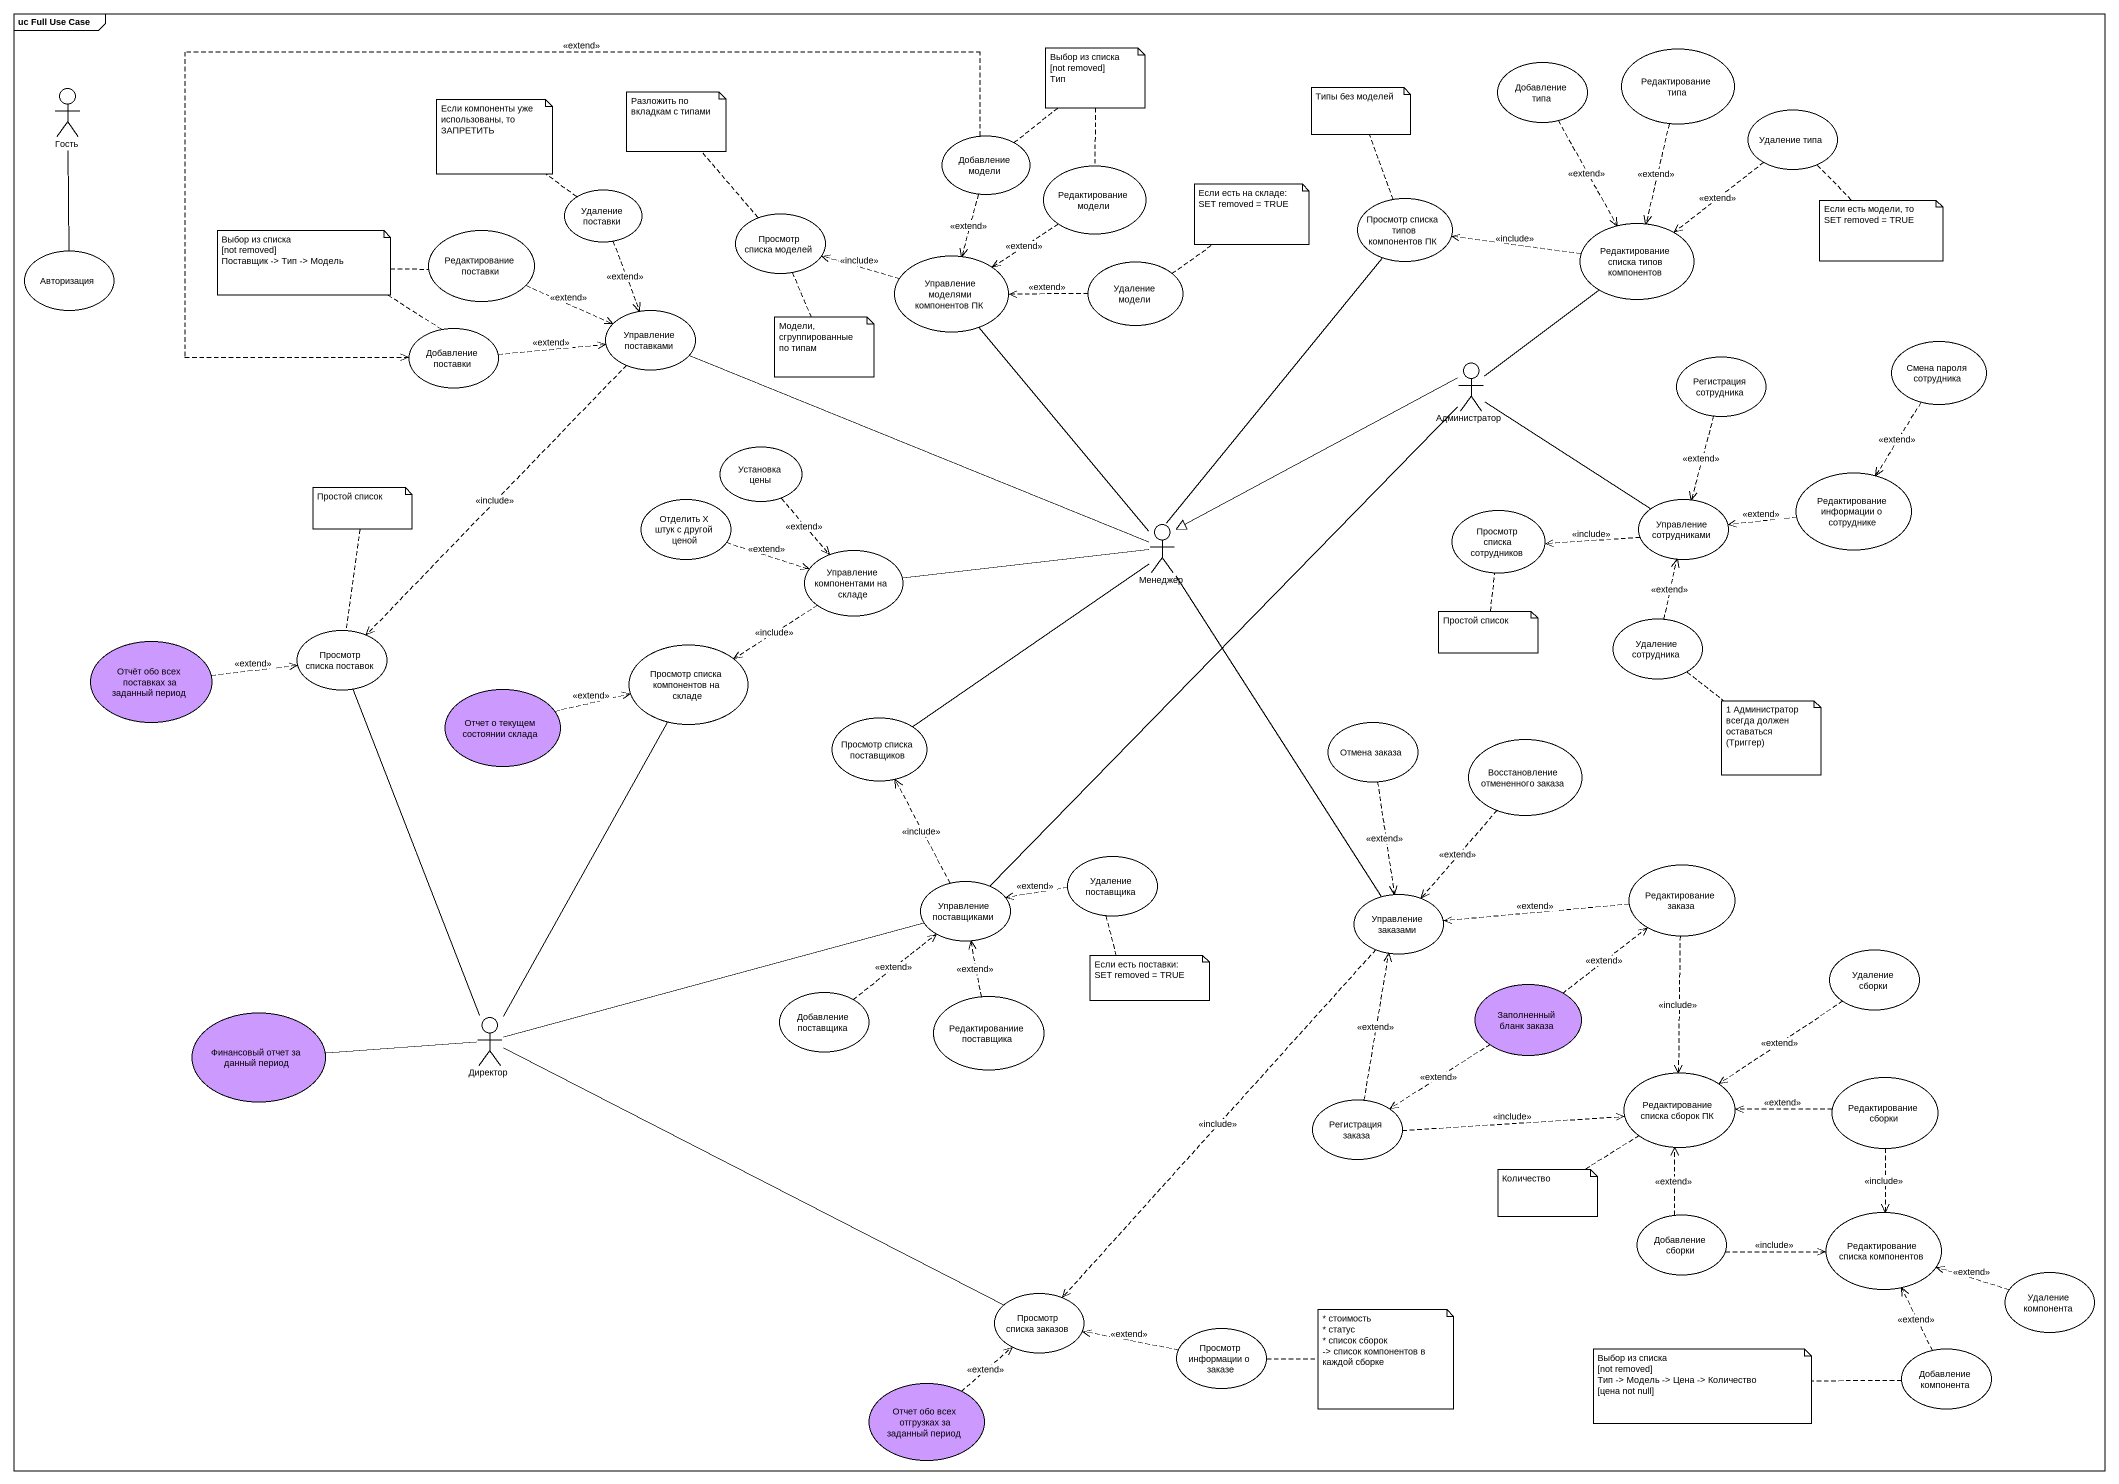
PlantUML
@startuml
mainframe uc Full Use Case
usecase "Добавление типа" as Добавление_типа
usecase "Редактирование типа" as Редактирование_типа
actor Гость
usecase "Удаление типа" as Удаление_типа
usecase "Добавление модели" as Добавление_модели
usecase "Удаление поставки" as Удаление_поставки
usecase "Редактирование модели" as Редактирование_модели
usecase "Редактирование поставки" as Редактирование_поставки
usecase "Просмотр списка моделей" as Просмотр_списка_моделей
usecase "Просмотр списка типов компонентов ПК" as Просмотр_списка_типов
usecase "Редактирование списка типов компонентов" as Редактирование_списка_типов
usecase Авторизация
usecase "Управление моделями компонентов ПК" as Управление_моделями
usecase "Удаление модели" as Удаление_модели
usecase "Добавление поставки" as Добавление_поставки
usecase "Управление поставками" as Управление_поставками
usecase "Смена пароля сотрудника" as Смена_пароля_сотрудника
actor Администратор
usecase "Регистрация сотрудника" as Регистрация_сотрудника
usecase "Установка цены" as Установка_цены
usecase "Отделить Х штук с другой ценой" as Отделить_Х_штук_с_другой
usecase "Управление сотрудниками" as Управление_сотрудниками
usecase "Редактирование информации о сотруднике" as Редактирование_информации_о
actor Менеджер
usecase "Просмотр списка сотрудников" as Просмотр_списка_сотрудников
usecase "Управление компонентами на складе" as Управление_компонентами_на
usecase "Удаление сотрудника" as Удаление_сотрудника
usecase "Отчёт обо всех поставках за заданный период" as Отчёт_обо_всех_поставках_за #CC99FF
usecase "Просмотр списка поставок" as Просмотр_списка_поставок
usecase "Просмотр списка компонентов на складе" as Просмотр_списка_компонентов
usecase "Отчет о текущем состоянии склада" as Отчет_о_текущем_состоянии #CC99FF
usecase "Просмотр списка поставщиков" as Просмотр_списка_поставщиков
usecase "Отмена заказа" as Отмена_заказа
usecase "Восстановление отмененного заказа" as Восстановление_отмененного
usecase "Управление поставщиками" as Управление_поставщиками
usecase "Удаление поставщика" as Удаление_поставщика
usecase "Редактирование заказа" as Редактирование_заказа
usecase "Управление заказами" as Управление_заказами
usecase "Удаление сборки" as Удаление_сборки
usecase "Добавление поставщика" as Добавление_поставщика
usecase "Редактированиие поставщика" as Редактированиие_поставщика
usecase "Заполненный бланк заказа" as Заполненный_бланк_заказа #CC99FF
usecase "Финансовый отчет за данный период" as Финансовый_отчет_за_данный #CC99FF
actor Директор
usecase "Редактирование списка сборок ПК" as Редактирование_списка
usecase "Редактирование сборки" as Редактирование_сборки
usecase "Регистрация заказа" as Регистрация_заказа
usecase "Добавление сборки" as Добавление_сборки
usecase "Редактирование списка компонентов" as Редактирование_списка_2
usecase "Удаление компонента" as Удаление_компонента
usecase "Просмотр списка заказов" as Просмотр_списка_заказов
usecase "Просмотр информации о заказе" as Просмотр_информации_о_заказе
usecase "Добавление компонента" as Добавление_компонента
usecase "Отчет обо всех отгрузках за заданный период" as Отчет_обо_всех_отгрузках_за #CC99FF
Добавление_типа ..> Редактирование_списка_типов : <<extend>>
Редактирование_типа ..> Редактирование_списка_типов : <<extend>>
Гость -- Авторизация
Удаление_типа ..> Редактирование_списка_типов : <<extend>>
Добавление_модели ..> Управление_моделями : <<extend>>
Добавление_модели .left.> Добавление_поставки : <<extend>>
Удаление_поставки ..> Управление_поставками : <<extend>>
Редактирование_модели ..> Управление_моделями : <<extend>>
Редактирование_поставки .right.> Управление_поставками : <<extend>>
Редактирование_списка_типов .left.> Просмотр_списка_типов : <<include>>
Управление_моделями .left.> Просмотр_списка_моделей : <<include>>
Удаление_модели .left.> Управление_моделями : <<extend>>
Добавление_поставки .right.> Управление_поставками : <<extend>>
Управление_поставками ..> Просмотр_списка_поставок : <<include>>
Смена_пароля_сотрудника ..> Редактирование_информации_о : <<extend>>
Администратор -up- Редактирование_списка_типов
Администратор -- Управление_сотрудниками
Администратор -left-|> Менеджер
Администратор -- Управление_поставщиками
Регистрация_сотрудника ..> Управление_сотрудниками : <<extend>>
Установка_цены ..> Управление_компонентами_на : <<extend>>
Отделить_Х_штук_с_другой .right.> Управление_компонентами_на : <<extend>>
Управление_сотрудниками .left.> Просмотр_списка_сотрудников : <<include>>
Редактирование_информации_о .left.> Управление_сотрудниками : <<extend>>
Менеджер -up- Просмотр_списка_типов
Менеджер -up- Управление_моделями
Менеджер -left- Управление_поставками
Менеджер -- Просмотр_списка_поставщиков
Управление_компонентами_на -right- Менеджер
Управление_компонентами_на ..> Просмотр_списка_компонентов : <<include>>
Удаление_сотрудника .up.> Управление_сотрудниками : <<extend>>
Отчёт_обо_всех_поставках_за .right.> Просмотр_списка_поставок : <<extend>>
Отчет_о_текущем_состоянии .right.> Просмотр_списка_компонентов : <<extend>>
Отмена_заказа ..> Управление_заказами : <<extend>>
Восстановление_отмененного ..> Управление_заказами : <<extend>>
Управление_поставщиками .up.> Просмотр_списка_поставщиков : <<include>>
Удаление_поставщика .left.> Управление_поставщиками : <<extend>>
Редактирование_заказа .left.> Управление_заказами : <<extend>>
Редактирование_заказа ..> Редактирование_списка : <<include>>
Управление_заказами -up- Менеджер
Управление_заказами ..> Просмотр_списка_заказов : <<include>>
Удаление_сборки ..> Редактирование_списка : <<extend>>
Добавление_поставщика .up.> Управление_поставщиками : <<extend>>
Редактированиие_поставщика .up.> Управление_поставщиками : <<extend>>
Заполненный_бланк_заказа .up.> Редактирование_заказа : <<extend>>
Заполненный_бланк_заказа ..> Регистрация_заказа : <<extend>>
Финансовый_отчет_за_данный -right- Директор
Директор -up- Просмотр_списка_поставок
Директор -up- Просмотр_списка_компонентов
Директор -right- Управление_поставщиками
Директор -right- Просмотр_списка_заказов
Редактирование_сборки .left.> Редактирование_списка : <<extend>>
Редактирование_сборки ..> Редактирование_списка_2 : <<include>>
Регистрация_заказа .up.> Управление_заказами : <<extend>>
Регистрация_заказа .right.> Редактирование_списка : <<include>>
Добавление_сборки .up.> Редактирование_списка : <<extend>>
Добавление_сборки .right.> Редактирование_списка_2 : <<include>>
Удаление_компонента .left.> Редактирование_списка_2 : <<extend>>
Просмотр_информации_о_заказе .left.> Просмотр_списка_заказов : <<extend>>
Добавление_компонента .up.> Редактирование_списка_2 : <<extend>>
Отчет_обо_всех_отгрузках_за .up.> Просмотр_списка_заказов : <<extend>>
note as N1
  Выбор из списка
  [not removed]
  Тип
end note
N1 .. Редактирование_модели
N1 .. Добавление_модели
note top of Удаление_поставки : Если компоненты уже использованы, то ЗАПРЕТИТЬ
note top of Просмотр_списка_моделей : Разложить по вкладкам с типами
note top of Просмотр_списка_типов : Типы без моделей
note top of Удаление_модели : Если есть на складе: SET removed = TRUE
note as N6
  Выбор из списка
  [not removed]
  Поставщик -> Тип -> Модель
end note
N6 .. Добавление_поставки
N6 .. Редактирование_поставки
note bottom of Удаление_типа : Если есть модели, то SET removed = TRUE
note bottom of Просмотр_списка_моделей : Модели, сгруппированные по типам
note top of Просмотр_списка_поставок : Простой список
note bottom of Просмотр_списка_сотрудников : Простой список
note bottom of Удаление_сотрудника
  1 Администратор всегда должен оставаться
  (Триггер)
end note
note bottom of Удаление_поставщика
  Если есть поставки:
  SET removed = TRUE
end note
note bottom of Редактирование_списка : Количество
note right of Просмотр_информации_о_заказе
  * стоимость
  * статус
  * список сборок
  -> список компонентов в каждой сборке
end note
note left of Добавление_компонента
  Выбор из списка
  [not removed]
  Тип -> Модель -> Цена -> Количество
  [цена not null]
end note
@enduml
